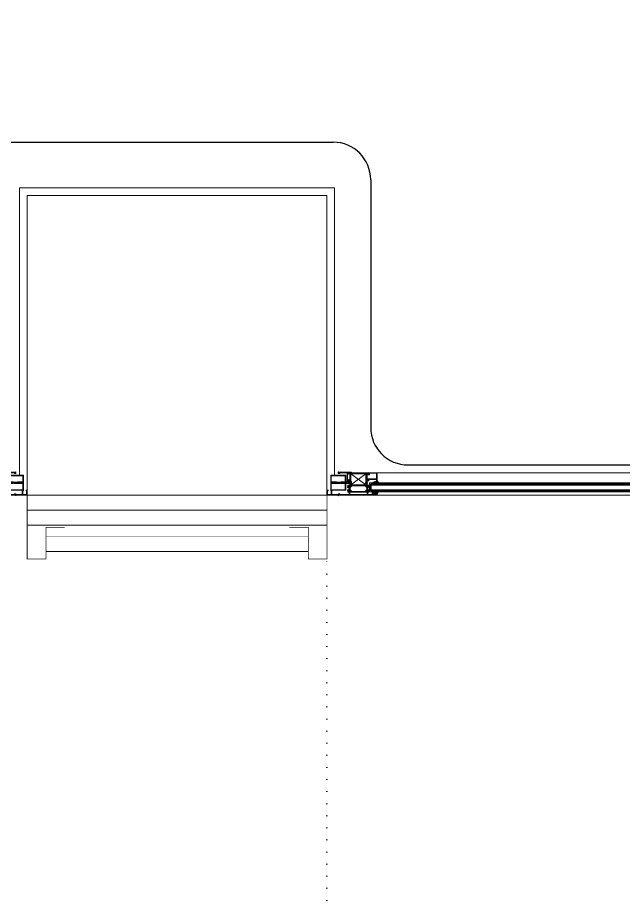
# Model space of a CAD drawing. Extents: x -2050 to 29725, y -1777 to 6820.
# Drawn here: x 20415 to 20576.6, y 2256.1 to 2492.4 of the extents above; entities that cross this region are included whole.
import ezdxf
from ezdxf.enums import TextEntityAlignment as Align
from ezdxf.xclip import XClip

# ---------------------------------------------------------------- set-up
doc = ezdxf.new("R2010")
doc.units = 0
doc.header["$LTSCALE"] = 25
doc.header["$MEASUREMENT"] = 0
doc.header["$XCLIPFRAME"] = 0
doc.linetypes.add('DOT2', pattern=[0.125, 0, -0.125])
doc.linetypes.add('HIDDEN', pattern=[0.375, 0.25, -0.125])
doc.layers.get('0').update_dxf_attribs({"color": 9, "lineweight": 9})
for name, color, linetype, lineweight in [('01', 9, 'Continuous', 9), ('06C', 9, 'Continuous', 9), ('06D', 9, 'Continuous', 9), ('09', 9, 'Continuous', 9), ('10', 9, 'Continuous', 9), ('14', 9, 'Continuous', 9), ('15', 9, 'Continuous', 9), ('20', 9, 'DOT2', 9), ('33', 9, 'BATTING', 9), ('40', 9, 'Continuous', 9), ('40B', 9, 'Continuous', 9), ('DATA TAVAN', 160, 'Continuous', 30), ('E-DAHİLİ DOME KAMERA', 7, 'Continuous', 30), ('E-DAHİLİ KAMERA', 7, 'Continuous', 30), ('INCE', 9, 'Continuous', 9)]:
    doc.layers.add(name, color=color, linetype=linetype, lineweight=lineweight)
doc.styles.add('DEBI-BLOCK', font='arial.ttf', dxfattribs={"width": 0.8})
doc.linetypes.add('BATTING', pattern='A,0.0001,-0.1,[134,ltypeshp.shx,S=0.1,R=0,X=-0.1,Y=0],-0.2,[134,ltypeshp.shx,S=0.1,R=180,X=0.1,Y=0],-0.1', length=0.4001)
pattern_1 = [(45, (-385.5235, -15.094166), (-0.0176776695, 0.0530330086), [0, -0.05])]

# ---------------------------------------------------------------- blocks, each defined once
blk = doc.blocks.new('p-m-mekanik')
at = {"layer": '40'}
blk.add_lwpolyline([(1289.75, 170.69, 0.000003), (1289.75, 257.22)], format="xyb", dxfattribs=at)
at = {"style": 'DEBI-BLOCK', "width": 0.75, "flags": 8}
for tag, p in [('-', (399.97, 1627.23)), ('-', (251.72, 1361.56)), ('-', (3296.35, 465.16)), ('DEBI', (3296.35, 452.46))]:
    blk.add_attdef(tag, text='', height=13, rotation=90, dxfattribs=at).set_placement(p, align=Align.BOTTOM_RIGHT)
at = {"style": 'DEBI-BLOCK', "width": 0.75, "flags": 9}
for p in [(402.57, 1610.63), (3298.95, 448.56)]:
    blk.add_attdef('ID', text='', height=3.9, rotation=90, dxfattribs=at).set_placement(p, align=Align.MIDDLE)
at = {"style": 'DEBI-BLOCK', "width": 0.75, "flags": 8}
blk.add_attdef('KESITY', text='', height=13, rotation=90, dxfattribs=at).set_placement((3279.01, 503.33), align=Align.TOP_LEFT)
at = {"style": 'DEBI-BLOCK', "width": 0.8, "flags": 8}
blk.add_attdef('X', text='', height=13, rotation=90, dxfattribs=at).set_placement((3279.01, 499.49), align=Align.TOP_CENTER)
at = {"style": 'DEBI-BLOCK', "width": 0.75, "flags": 8}
blk.add_attdef('KESITX', text='', height=13, rotation=90, dxfattribs=at).set_placement((3279.01, 495.54), align=Align.TOP_RIGHT)
blk = doc.blocks.new('p-kolon_80x80')
blk.add_lwpolyline([(-40, -40), (40, -40), (40, 40), (-40, 40)], close=True)
blk = doc.blocks.new('p-civi')
at = {"layer": 'INCE', "linetype": 'HIDDEN'}
for p, q in [((0.06, 0.6), (0, 0.52)), ((13.11, 0.52), (0, 0.52)), ((0, 0.52), (0, -0.52)), ((0.06, 0.6), (12.97, 0.6)), ((0.06, 0.6), (0.06, -0.6)), ((12.97, 0.6), (13.11, 0.52)), ((13.11, -0.52), (0, -0.52)), ((0.06, -0.6), (0, -0.52)), ((12.97, -0.6), (0.06, -0.6)), ((12.97, -0.6), (13.11, -0.52))]:
    blk.add_line(p, q, dxfattribs=at)
at = {"layer": 'INCE'}
for p, q in [((0.06, -0.38), (0.19, 0.6)), ((0.23, -0.6), (0.39, 0.6)), ((0.43, -0.6), (0.59, 0.6)), ((0.64, -0.6), (0.8, 0.6)), ((0.84, -0.6), (1, 0.6)), ((1.04, -0.6), (1.2, 0.6)), ((1.24, -0.6), (1.4, 0.6)), ((1.44, -0.6), (1.6, 0.6)), ((1.64, -0.6), (1.8, 0.6)), ((1.85, -0.6), (2.01, 0.6)), ((2.05, -0.6), (2.21, 0.6)), ((2.25, -0.6), (2.41, 0.6)), ((2.45, -0.6), (2.61, 0.6)), ((2.65, -0.6), (2.81, 0.6)), ((2.88, -0.6), (3.04, 0.6)), ((3.08, -0.6), (3.24, 0.6)), ((3.29, -0.6), (3.45, 0.6)), ((3.49, -0.6), (3.65, 0.6)), ((3.69, -0.6), (3.85, 0.6)), ((3.89, -0.6), (4.05, 0.6)), ((4.09, -0.6), (4.25, 0.6)), ((4.3, -0.6), (4.46, 0.6)), ((4.5, -0.6), (4.66, 0.6)), ((4.7, -0.6), (4.86, 0.6)), ((4.93, -0.6), (5.09, 0.6)), ((5.13, -0.6), (5.29, 0.6)), ((5.3, -0.6), (5.46, 0.6)), ((5.51, -0.6), (5.67, 0.6)), ((5.71, -0.6), (5.87, 0.6)), ((5.91, -0.6), (6.07, 0.6)), ((6.11, -0.6), (6.27, 0.6)), ((6.31, -0.6), (6.47, 0.6)), ((6.51, -0.6), (6.68, 0.6)), ((6.72, -0.6), (6.88, 0.6)), ((6.92, -0.6), (7.08, 0.6)), ((7.12, -0.6), (7.28, 0.6)), ((7.32, -0.6), (7.48, 0.6)), ((7.52, -0.6), (7.68, 0.6)), ((7.76, -0.6), (7.92, 0.6)), ((7.96, -0.6), (8.12, 0.6)), ((8.16, -0.6), (8.32, 0.6)), ((8.39, -0.6), (8.55, 0.6)), ((8.59, -0.6), (8.75, 0.6)), ((8.79, -0.6), (8.95, 0.6)), ((8.99, -0.6), (9.15, 0.6)), ((9.19, -0.6), (9.35, 0.6)), ((9.39, -0.6), (9.55, 0.6)), ((9.59, -0.6), (9.75, 0.6)), ((9.79, -0.6), (9.95, 0.6)), ((9.99, -0.6), (10.15, 0.6)), ((10.2, -0.6), (10.36, 0.6)), ((10.4, -0.6), (10.56, 0.6)), ((10.6, -0.6), (10.76, 0.6)), ((10.8, -0.6), (10.96, 0.6)), ((11, -0.6), (11.16, 0.6)), ((11.2, -0.6), (11.36, 0.6)), ((11.4, -0.6), (11.56, 0.6)), ((11.63, -0.6), (11.79, 0.6)), ((11.83, -0.6), (11.99, 0.6)), ((12.01, -0.6), (12.17, 0.6)), ((12.21, -0.6), (12.37, 0.6)), ((12.41, -0.6), (12.57, 0.6)), ((12.61, -0.6), (12.77, 0.6)), ((12.81, -0.6), (12.97, 0.6)), ((12.97, 0.6), (13.11, 0.52)), ((13.11, 0.52), (12.97, 0.6)), ((13.11, 0.52), (13.21, 0.52)), ((13.62, 0.89), (13.21, 0.52)), ((13.21, -0.52), (13.21, 0.52)), ((13.62, 0.88), (13.62, -0.89)), ((13.62, 0.88), (13.62, 0.88)), ((13.7, 0.64), (13.7, -0.79)), ((13.11, -0.52), (13.21, -0.52)), ((13.62, -0.89), (13.21, -0.52)), ((13.62, -0.89), (13.68, -0.89))]:
    blk.add_line(p, q, dxfattribs=at)
blk = doc.blocks.new('*X91')
for p, q in [((1, 6.3), (1.3, 6.6)), ((3.8, 3.3), (1.2, 5.9)), ((1.6, 5.1), (2.3, 5.9)), ((2.2, 4), (3.3, 5)), ((2.9, 2.9), (4.9, 4.9)), ((3.7, 1.9), (3.8, 2)), ((5.3, 3.5), (3.9, 4.9)), ((4.8, 5.8), (4.1, 6.6)), ((4.2, 5.9), (4.8, 6.6)), ((5.3, 3.5), (6.7, 4.9)), ((5.7, 5.7), (6.5, 6.5)), ((8.4, 2.2), (5.7, 4.9)), ((6.8, 5.6), (5.9, 6.5)), ((7.8, 1), (6.5, 2.3)), ((6.7, 1.4), (10.4, 5.1)), ((6.8, 3.3), (8.4, 4.9)), ((7.2, 0.1), (7.8, 0.7)), ((7.3, 5.5), (8.2, 6.4)), ((9.5, 2.9), (7.5, 4.9)), ((8.8, 5.3), (7.7, 6.4)), ((8.8, 5.3), (9.6, 6)), ((11.4, 2.8), (9.1, 5.1)), ((10.1, 3), (12, 4.9)), ((14.1, 1.8), (11, 4.9)), ((11.8, 5.9), (11.1, 6.6)), ((11.3, 6), (11.9, 6.6)), ((11.5, 2.7), (13.7, 4.9)), ((12.4, 1.8), (13.8, 3.2)), ((13.6, 0.6), (12.6, 1.6)), ((12.8, 5.8), (13.6, 6.5)), ((14.2, 3.5), (12.8, 4.9)), ((12.8, 0.5), (14, 1.6)), ((13.8, 5.7), (12.9, 6.6)), ((14.1, 3.5), (16.5, 5.9)), ((14.4, 5.6), (15.3, 6.5)), ((15.8, 3.6), (14.5, 4.9)), ((16.7, 4.5), (14.7, 6.5)), ((16.1, 3.7), (16.6, 4.2))]:
    blk.add_line(p, q)
blk = doc.blocks.new('*X90')
for p, q in [((0.6, 14.7), (1.1, 15.2)), ((4.5, 11.4), (0.8, 15.2)), ((1.3, 0.4), (0.9, 0.9)), ((1, 13.3), (2.1, 14.5)), ((3.3, 10.8), (1, 13.1)), ((1, 1), (3.1, 3.1)), ((1.1, 8.1), (1.6, 8.6)), ((1.3, 11.9), (3.2, 13.8)), ((2, 1.5), (1.5, 2.1)), ((1.6, 10.4), (4.2, 13)), ((4.5, 7.9), (1.6, 10.8)), ((1.9, 8.9), (3.3, 10.4)), ((1.9, 7.2), (3.6, 8.9)), ((4.5, 6.1), (1.9, 8.7)), ((2.7, 2.6), (2, 3.3)), ((4, 4.8), (2.5, 6.4)), ((2.5, 4.3), (4.6, 6.3)), ((2.6, 6.1), (4.4, 8)), ((3.4, 3.6), (2.6, 4.5)), ((4.3, 11.4), (5.2, 12.2))]:
    blk.add_line(p, q)
blk = doc.blocks.new('p-dograma izo1')
at = {"layer": '10'}
for p, q in [((-69.9, -3.3), (-29.9, -3.3)), ((-29.9, -3.3), (-69.9, -32.1)), ((-69.9, -3.3), (-29.9, -32.1)), ((-69.9, -32.1), (-69.9, -3.3)), ((-29.9, -32.1), (-29.9, -3.3)), ((-26.9, -22.5), (-26.9, -31.5)), ((-29.9, -32.1), (-69.9, -32.1)), ((-24.9, -27), (-31.8, -27)), ((-26.9, -24.5), (-28.9, -24.5)), ((-26.9, -29.5), (-28.9, -29.5))]:
    blk.add_line(p, q, dxfattribs=at)
at = {"layer": '10', "linetype": 'ByBlock'}
blk.add_line((-28.9, -2.1), (-28.9, -30), dxfattribs=at)
at = {"layer": '10'}
blk.add_lwpolyline([(-72.9, -30), (-72.9, -33.1), (-77.9, -33.1), (-77.9, -36.6), (-77.6, -37.1), (-78.7, -38.2, 0.198912), (-78.8, -38.4), (-78.8, -38.9, 0.414214), (-78.6, -39.1), (-77.3, -39.1, 0.198912), (-77.1, -39), (-76.4, -38.3), (-76, -38.3, 0.198912), (-75.8, -38.2), (-75.4, -37.8), (-75.4, -37.6), (-76.4, -36.6), (-76.4, -35.6), (-76.4, -35.6, -1), (-76.4, -35.1), (-70.6, -35.1), (-72.1, -37.6), (-72.1, -37.8), (-71.9, -38.2, 0.267949), (-71.7, -38.3), (-71.2, -38.3), (-71, -38.2), (-67.9, -35.1), (-31.9, -35.1), (-28.7, -38.2), (-28.6, -38.3), (-28.1, -38.3, 0.267949), (-27.9, -38.2), (-27.7, -37.8), (-27.7, -37.6), (-29.1, -35.1), (-23.3, -35.1, -1), (-23.3, -35.6), (-23.4, -35.6), (-23.4, -36.6), (-24.4, -37.6), (-24.4, -37.8), (-23.9, -38.2, 0.198912), (-23.8, -38.3), (-23.4, -38.3), (-22.6, -39, 0.198912), (-22.5, -39.1), (-21.2, -39.1, 0.414214), (-21, -38.9), (-21, -38.4, 0.198912), (-21, -38.2), (-22.2, -37.1), (-21.9, -36.6), (-21.9, -33.1), (-26.9, -33.1), (-26.9, -22.1), (-21.9, -22.1), (-21.9, -18.8), (-23.9, -18.1), (-23.8, -18.1), (-23.9, -18.1), (-23.9, -20.1), (-26.9, -20.1), (-26.9, -2.1), (-23.9, -2.1), (-23.9, -4.1), (-21.9, -3.4), (-21.9, -0.1), (-77.9, -0.1), (-77.9, -3.4), (-75.9, -4.1), (-75.9, -2.1), (-72.9, -2.1), (-72.9, -20.1), (-75.9, -20.1), (-75.9, -18.1), (-77.9, -18.8), (-77.9, -22.1), (-72.9, -22.1), (-72.9, -24)], format="xyb", dxfattribs=at)
for points in [[(-70.9, -24.6), (-70.9, -2.1), (-53.4, -2.1), (-28.9, -2.1)], [(-28.9, -30), (-28.9, -33.1), (-70.9, -33.1), (-70.9, -29.5)]]:
    blk.add_lwpolyline(points, dxfattribs=at)
blk.add_lwpolyline([(-26.9, -16.9, -0.414214), (-26.4, -16.4), (-1.4, -16.4), (-1.4, -1.5), (-19.9, -1.5), (-19.9, -5.7), (-26.1, -5.7, -0.414214), (-26.6, -5.2), (-26.6, -4.7), (-24.6, -3.3), (-24.1, -4.2), (-21.4, -4.2), (-21.4, -1.6), (-21.9, -1.6), (-21.9, -0.1), (0.1, -0.1), (0.1, -24.6), (-1.4, -24.6), (-1.4, -18), (-24.1, -18), (-24.1, -19), (-26.9, -17.2)], format="xyb", close=True, dxfattribs=at)
blk = doc.blocks.new('p-izo kapı kenar profili')
at = {"layer": '06D'}
h = blk.add_hatch(dxfattribs=at)
h.set_pattern_fill('DOTS', color=256, scale=0.8, angle=45, style=0)
h.set_pattern_definition(pattern_1)
h.paths.add_polyline_path([(0.26, -4.83), (0.16, -5), (0.66, -5), (0.56, -4.83), (0.56, -4.25), (0.56, -3.67), (0.66, -3.5), (0.16, -3.5), (0.26, -3.67), (0.26, -4.25)])
h = blk.add_hatch(dxfattribs=at)
h.set_pattern_fill('DOTS', color=256, scale=0.8, angle=45, style=0)
h.set_pattern_definition(pattern_1)
h.paths.add_polyline_path([(5.03, -4.25), (5.03, -4.83), (4.93, -5), (5.43, -5), (5.33, -4.83), (5.33, -4.25), (5.33, -3.67), (5.43, -3.5), (4.93, -3.5), (5.03, -3.67)])
at = {"layer": '09'}
h = blk.add_hatch(dxfattribs=at)
h.set_pattern_fill('ANSI31', color=256, scale=0.75, style=0)
h.set_pattern_definition([(45, (-0.12092, -6), (-0.0662913, 0.0662913), [])])
h.paths.add_polyline_path([(7.79, -6), (7.79, -5.61), (7.78, -5.61), (7.77, -5.6), (7.77, -5.45), (7.55, -5.45, 0.414214), (7.49, -5.51), (7.49, -5.57), (7.64, -5.57), (7.64, -5.82), (6.64, -5.82), (6.64, -5.57), (6.79, -5.57), (6.79, -5.51, 0.414214), (6.73, -5.45), (6.49, -5.45), (6.49, -5.8), (5.29, -5.8), (5.29, -5.2), (5.59, -5.2), (5.59, -4.85), (5.56, -4.8), (5.67, -4.69, 0.198912), (5.68, -4.67), (5.68, -4.62, 0.414214), (5.66, -4.6), (5.53, -4.6, 0.198912), (5.51, -4.61), (5.44, -4.68), (5.4, -4.68, 0.198912), (5.38, -4.69), (5.34, -4.73), (5.34, -4.75), (5.44, -4.85), (5.44, -4.95), (5.44, -4.95, -1), (5.44, -5), (4.85, -5), (5, -4.75), (5, -4.73), (4.98, -4.69, 0.267949), (4.96, -4.68), (4.91, -4.68), (4.89, -4.69), (4.58, -5), (2.81, -5), (0.98, -5), (0.66, -4.69), (0.65, -4.68), (0.6, -4.68, 0.267949), (0.58, -4.69), (0.56, -4.72), (0.56, -4.76), (0.7, -5), (0.11, -5, -1), (0.11, -4.95), (0.12, -4.95), (0.12, -4.85), (0.22, -4.75), (0.22, -4.73), (0.17, -4.69, 0.198912), (0.16, -4.68), (0.12, -4.68), (0.04, -4.61, 0.198912), (0.03, -4.6), (-0.1, -4.6, 0.414214), (-0.12, -4.62), (-0.12, -4.67, 0.198912), (-0.12, -4.69), (0, -4.8), (-0.03, -4.85), (-0.03, -5.2), (0.29, -5.2), (0.29, -5.8), (0, -5.8), (0, -6), (2.42, -6), (2.81, -6)], flags=17)
h.paths.add_polyline_path([(7.79, -6), (7.79, -5.45), (7.55, -5.45, 0.414214), (7.49, -5.51), (7.49, -5.57), (7.64, -5.57), (7.64, -5.82), (6.64, -5.82), (6.64, -5.57), (6.79, -5.57), (6.79, -5.51, 0.414214), (6.73, -5.45), (6.49, -5.45), (6.49, -5.8), (5.29, -5.8), (5.29, -5.2), (5.59, -5.2), (5.59, -4.85), (5.56, -4.8), (5.67, -4.69, 0.198912), (5.68, -4.67), (5.68, -4.62, 0.414214), (5.66, -4.6), (5.53, -4.6, 0.198912), (5.51, -4.61), (5.44, -4.68), (5.4, -4.68, 0.198912), (5.38, -4.69), (5.34, -4.73), (5.34, -4.75), (5.44, -4.85), (5.44, -4.95), (5.44, -4.95, -1), (5.44, -5), (4.85, -5), (5, -4.75), (5, -4.73), (4.98, -4.69, 0.267949), (4.96, -4.68), (4.91, -4.68), (4.89, -4.69), (4.58, -5), (2.81, -5), (0.98, -5), (0.66, -4.69), (0.65, -4.68), (0.6, -4.68, 0.267949), (0.58, -4.69), (0.56, -4.73), (0.56, -4.75), (0.7, -5), (0.11, -5, -1), (0.11, -4.95), (0.12, -4.95), (0.12, -4.85), (0.22, -4.75), (0.22, -4.73), (0.17, -4.69, 0.198912), (0.16, -4.68), (0.12, -4.68), (0.04, -4.61, 0.198912), (0.03, -4.6), (-0.1, -4.6, 0.414214), (-0.12, -4.62), (-0.12, -4.67, 0.198912), (-0.12, -4.69), (0, -4.8), (-0.03, -4.85), (-0.03, -5.2), (0.29, -5.2), (0.29, -5.8), (0, -5.8), (0, -6), (2.42, -6), (2.81, -6)], flags=17)
at = {"layer": '06D'}
for p, q in [((0.16, -3.5), (0.26, -3.67)), ((0.66, -3.5), (0.16, -3.5)), ((0.26, -4.25), (0.26, -3.67)), ((0.26, -4.25), (0.26, -4.83)), ((0.66, -3.5), (0.56, -3.67)), ((0.56, -3.67), (0.56, -4.25)), ((0.56, -4.83), (0.56, -4.25)), ((4.93, -3.5), (5.03, -3.67)), ((5.43, -3.5), (4.93, -3.5)), ((5.03, -4.25), (5.03, -3.67)), ((5.03, -4.25), (5.03, -4.83)), ((5.43, -3.5), (5.33, -3.67)), ((5.33, -3.67), (5.33, -4.25)), ((5.33, -4.83), (5.33, -4.25)), ((0.16, -5), (0.26, -4.83)), ((0.66, -5), (0.16, -5)), ((0.66, -5), (0.56, -4.83)), ((4.93, -5), (5.03, -4.83)), ((5.43, -5), (4.93, -5)), ((5.43, -5), (5.33, -4.83)), ((6.63, -5.25), (6.61, -5.27)), ((6.61, -5.27), (6.61, -5.29)), ((6.61, -5.29), (6.62, -5.31)), ((6.62, -5.31), (6.64, -5.31)), ((7.01, -5.21), (6.63, -5.25)), ((6.64, -5.31), (7.1, -5.31)), ((6.79, -5.45), (6.64, -5.45)), ((6.79, -5.57), (6.74, -5.57)), ((6.74, -5.57), (6.84, -5.8)), ((6.79, -5.57), (6.79, -5.45)), ((6.84, -5.8), (6.86, -5.81)), ((6.86, -5.81), (6.87, -5.81)), ((6.87, -5.81), (6.89, -5.79)), ((7.05, -5.2), (7.01, -5.21)), ((7.1, -5.31), (7.12, -5.3)), ((7.12, -5.3), (7.13, -5.29)), ((7.13, -5.29), (7.15, -5.27)), ((7.15, -5.27), (7.16, -5.25)), ((7.16, -5.25), (7.17, -5.22)), ((7.17, -5.22), (7.19, -5.21)), ((7.19, -5.21), (7.22, -5.19)), ((7.27, -5.28), (7.26, -5.3)), ((7.26, -5.3), (7.27, -5.31)), ((7.3, -5.26), (7.27, -5.28)), ((7.27, -5.31), (7.83, -5.31)), ((7.7, -5.22), (7.3, -5.26)), ((7.41, -5.8), (7.39, -5.79)), ((7.43, -5.81), (7.41, -5.8)), ((7.45, -5.8), (7.43, -5.81)), ((7.52, -5.57), (7.45, -5.8)), ((7.47, -5.57), (7.47, -5.45)), ((7.47, -5.45), (7.77, -5.45)), ((7.47, -5.57), (7.52, -5.57)), ((7.74, -5.21), (7.7, -5.22)), ((7.77, -5.2), (7.74, -5.21)), ((7.77, -5.45), (7.77, -5.6)), ((7.77, -5.6), (7.78, -5.61)), ((7.78, -5.61), (7.8, -5.61)), ((7.8, -5.61), (7.82, -5.59)), ((7.82, -5.59), (8.08, -5.16)), ((7.83, -5.31), (8, -5.16))]:
    blk.add_line(p, q, dxfattribs=at)
blk.add_lwpolyline([(7.46, -2.33), (7.36, -2.31), (7.2, -2.35), (7.04, -2.43), (6.71, -2.65), (6.67, -2.69), (6.69, -2.71), (6.71, -2.71), (7.12, -2.52), (7.22, -2.51), (7.34, -2.54), (7.39, -2.59), (7.44, -2.62), (7.48, -2.67), (7.52, -2.7), (7.57, -2.72), (7.59, -2.7), (7.57, -2.67), (7.54, -2.64), (7.53, -2.61), (7.54, -2.59), (7.65, -2.61), (7.79, -2.63), (7.93, -2.67), (8.09, -2.7), (8.14, -2.72), (8.17, -2.72), (8.19, -2.7), (8.19, -2.67), (8.17, -2.63), (7.87, -2.23), (7.81, -2.23), (7.81, -2.45), (7.59, -2.45), (7.49, -2.36), (7.48, -2.35)], close=True, dxfattribs=at)
for centre, radius, start, end in [((6.64, -5.3), 0.15, 90, 270), ((7.14, -5.75), 0.253, 351.4886, 188.5114)]:
    blk.add_arc(centre, radius, start, end, dxfattribs=at)
at = {"layer": '09'}
for points in [[(0.5, -2.4), (0.7, -2.45)], [(0.7, -2.94), (0.5, -2.99)]]:
    blk.add_lwpolyline(points, dxfattribs=at)
at = {"layer": '10'}
for p, q in [((5.73, -5.14), (6.23, -2.74)), ((5.73, -2.74), (6.23, -5.14)), ((5.73, -5.14), (5.73, -2.74)), ((6.23, -2.74), (5.73, -2.74)), ((6.23, -5.14), (6.23, -2.74)), ((6.23, -5.14), (5.73, -5.14))]:
    blk.add_line(p, q, dxfattribs=at)
for points in [[(0.92, 0.12), (0.92, 0), (0.92, 0.12), (-2.2, 0.12), (-2.2, 0), (-0.2, 0), (-0.2, -2.38), (-0.08, -2.38), (-0.08, 0), (0.92, 0)], [(2.44, -5.2), (0.51, -5.2), (0.51, -5.8), (2.44, -5.8), (2.83, -5.8), (5.11, -5.8), (5.11, -5.2), (2.83, -5.2)]]:
    blk.add_lwpolyline(points, close=True, dxfattribs=at)
blk.add_lwpolyline([(-5.35, -4.67), (-5.59, -4.67), (-5.59, -6), (-0.2, -6), (2.44, -6), (2.83, -6), (7.81, -6), (7.81, -5.45), (7.57, -5.45, 0.414214), (7.51, -5.51), (7.51, -5.57), (7.66, -5.57), (7.66, -5.82), (6.66, -5.82), (6.66, -5.57), (6.81, -5.57), (6.81, -5.51, 0.414214), (6.75, -5.45), (6.51, -5.45), (6.51, -5.8), (5.31, -5.8), (5.31, -5.2), (5.61, -5.2), (5.61, -4.85), (5.58, -4.8), (5.69, -4.69, 0.198912), (5.7, -4.67), (5.7, -4.62, 0.414214), (5.68, -4.6), (5.55, -4.6, 0.198912), (5.53, -4.61), (5.46, -4.68), (5.42, -4.68, 0.198912), (5.4, -4.69), (5.36, -4.73), (5.36, -4.75), (5.46, -4.85), (5.46, -4.95), (5.47, -4.95, -1), (5.47, -5), (4.88, -5), (5.02, -4.75), (5.02, -4.73), (5, -4.69, 0.267949), (4.98, -4.68), (4.93, -4.68), (4.91, -4.69), (4.6, -5), (2.83, -5), (1, -5), (0.69, -4.69), (0.67, -4.68), (0.62, -4.68, 0.267949), (0.6, -4.69), (0.58, -4.73), (0.58, -4.75), (0.73, -5), (0.14, -5, -1), (0.14, -4.95), (0.14, -4.95), (0.14, -4.85), (0.24, -4.75), (0.24, -4.73), (0.2, -4.69, 0.198912), (0.18, -4.68), (0.14, -4.68), (0.07, -4.61, 0.198912), (0.05, -4.6), (-0.08, -4.6, 0.414214), (-0.1, -4.62), (-0.1, -4.67, 0.198912), (-0.09, -4.69), (0.02, -4.8), (-0.01, -4.85), (-0.01, -5.2), (0.31, -5.2), (0.31, -5.8), (-0.2, -5.8), (-4.29, -5.8), (-4.29, -4.67), (-4.53, -4.67, 0.414214), (-4.59, -4.73), (-4.59, -4.79), (-4.44, -4.79), (-4.44, -5.82), (-5.44, -5.82), (-5.44, -4.79), (-5.29, -4.79), (-5.29, -4.73)], format="xyb", close=True, dxfattribs=at)
at = {"layer": '06D', "extrusion": (0, 0, -1), "xscale": 0.1, "yscale": 0.1, "zscale": -0.1, "rotation": 90}
blk.add_blockref('*X90', (-6.67, -2.78), dxfattribs=at)
at = {"layer": '06D', "extrusion": (0, 0, -1), "xscale": 0.1, "yscale": 0.1, "zscale": -0.1}
blk.add_blockref('*X91', (-8.17, -5.8), dxfattribs=at)
at = {"layer": '09', "xscale": 0.1, "yscale": 0.1, "zscale": 0.1}
blk.add_blockref('p-dograma izo1', (7.79, 0.01), dxfattribs=at)
blk = doc.blocks.new('p-ısı yalıtımlı doğrama')
at = {"layer": '10'}
h = blk.add_hatch(dxfattribs=at)
h.set_pattern_fill('ANSI32', color=256, scale=1.5, angle=189, style=0)
h.set_pattern_definition([(126, (0.8328, 3.20004), (0.45507, 0.33063), []), (126, (0.5709, 3.2415), (0.45507, 0.33063), [])])
h.paths.add_polyline_path([(1.98, 2.05), (5.68, 2.05), (5.68, -1.65), (1.98, -1.65)], flags=16)
h.paths.add_polyline_path([(1.83, 2.2), (1.83, -1.8), (5.83, -1.8), (5.83, 2.2)])
at = {"layer": 'INCE'}
h = blk.add_hatch(dxfattribs=at)
h.set_pattern_fill('ANSI37', color=256, scale=0.64, angle=189, style=0)
h.set_pattern_definition([(54, (727.92843, -232.15538), (-0.0647213595, 0.04702282), []), (144, (727.92843, -232.15538), (-0.04702282, -0.0647213595), [])])
edge = h.paths.add_edge_path()
edge.add_line((3.83, 3.13), (3.83, 3.68))
edge.add_arc((4.08, 3.72), 0.246, 189.0242, 309.6487)
edge.add_line((4.23, 3.53), (4.23, 3.13))
edge.add_line((4.23, 3.13), (3.83, 3.13))
h = blk.add_hatch(dxfattribs=at)
h.set_pattern_fill('ANSI37', color=256, scale=0.64, angle=189, style=0)
h.set_pattern_definition([(306, (727.91843, 233.08852), (-0.0647213595, -0.04702282), []), (216, (727.91843, 233.08852), (-0.04702282, 0.0647213595), [])])
edge = h.paths.add_edge_path()
edge.add_line((3.83, -2.27), (3.83, -2.74))
edge.add_arc((4.12, -2.9), 0.325, 431.054, 511.2399, ccw=False)
edge.add_line((4.22, -2.59), (4.22, -2.27))
edge.add_line((4.22, -2.27), (3.83, -2.27))
at = {"layer": '10'}
for points in [[(1.83, 2.2), (1.83, 2.2, 4.557572), (1.83, 2.2), (1.83, -1.8, 6.895317), (1.83, -1.8), (1.83, -1.8), (5.83, -1.8), (5.83, 2.2), (1.83, 2.2)], [(1.98, 2.05), (5.68, 2.05), (5.68, -1.65), (1.98, -1.65), (1.98, 2.05, -4.556435), (1.98, 2.05)]]:
    blk.add_lwpolyline(points, format="xyb", close=True, dxfattribs=at)
at = {"layer": 'INCE'}
for points in [[(4.23, 3.53), (4.23, 3.13), (3.83, 3.13), (3.83, 3.68, 0.580989), (4.23, 3.53)], [(4.22, -2.59), (4.22, -2.27), (3.83, -2.27), (3.83, -2.74, -0.364889), (4.22, -2.59)]]:
    blk.add_lwpolyline(points, format="xyb", dxfattribs=at)
at = {"xscale": -1, "rotation": 180}
blk.add_blockref('p-izo kapı kenar profili', (6.42, -2.47), dxfattribs=at)
at = {"layer": '09', "xscale": 0.4, "yscale": 0.4, "zscale": 0.4}
blk.add_blockref('p-civi', (1.89, 0.2), dxfattribs=at)
blk = doc.blocks.new('*U111')
at = {"layer": '09'}
h = blk.add_hatch(dxfattribs=at)
h.set_pattern_fill('_USER', color=256, scale=0.2, style=0, pattern_type=0)
h.set_pattern_definition([(0, (187.36, -0.4), (0, -0.2), [])])
h.paths.add_polyline_path([(0, -0.6), (187.36, -0.6), (187.36, 0), (0, 0)])
h = blk.add_hatch(dxfattribs=at)
h.set_pattern_fill('_USER', color=256, scale=0.2, style=0, pattern_type=0)
h.set_pattern_definition([(0, (187.36, -2.1), (0, -0.2), [])])
h.paths.add_polyline_path([(0, -2.4), (187.36, -2.4), (187.36, -1.8), (0, -1.8)])
at = {"layer": '15'}
for points in [[(0, -0.6), (187.36, -0.6), (187.36, 0), (0, 0)], [(0, -2.4), (187.36, -2.4), (187.36, -1.8), (0, -1.8)]]:
    blk.add_lwpolyline(points, close=True, dxfattribs=at)
blk = doc.blocks.new('k-p-02')
at = {"layer": '06C'}
for points in [[(-607.27, 0.67), (-422.44, 0.67)], [(-422.44, -5.33), (-607.26, -5.33)]]:
    blk.add_lwpolyline(points, dxfattribs=at)
at = {"xscale": -1, "rotation": 180}
for name, p in [('p-ısı yalıtımlı doğrama', (-620.83, -1.8)), ('*U111', (-608.18, -4.47))]:
    blk.add_blockref(name, p, dxfattribs=at)
blk = doc.blocks.new('p-dog-teras')
at = {"rotation": 180}
blk.add_blockref('p-ısı yalıtımlı doğrama', (615.24, -1.8), dxfattribs=at)
blk = doc.blocks.new('ÇATI KATI PLANI')
at = {"layer": '06D'}
for points in [[(20417.5, 2357), (20497.5, 2357)], [(20422.5, 2350), (20492.5, 2350)]]:
    blk.add_lwpolyline(points, dxfattribs=at)
at = {"layer": '10'}
for points, const_width in [([(20420.83, 2365), (20417.5, 2365), (20417.5, 2348), (20422.5, 2348), (20422.5, 2356.4), (20427.5, 2356.4)], 0.2), ([(20494.17, 2365), (20497.5, 2365), (20497.5, 2348), (20492.5, 2348), (20492.5, 2356.4), (20487.5, 2356.4)], 0.2), ([(20422.5, 2354), (20492.5, 2354)], 0.1)]:
    blk.add_lwpolyline(points, dxfattribs=dict(at, const_width=const_width))
at = {"layer": '14'}
blk.add_lwpolyline([(20499.5, 2370.33), (20499.5, 2447), (20415.5, 2447), (20415.5, 2370.33)], dxfattribs=at)
at = {"layer": '33', "ltscale": 0.4}
blk.add_lwpolyline([(20417.5, 2361), (20497.5, 2361)], dxfattribs=at)
at = {"layer": '40B'}
for points in [[(19790, 2617.5), (20097.5, 2617.5), (20105, 2617.5), (20105, 2825), (21877.5, 2825), (21877.5, 2365), (19797.5, 2365), (19790, 2365), (19790, 2617.5)], [(19790, 2365), (19790, 1840), (20467.48, 1840), (20467.5, 325), (21852.5, 325), (21852.5, 2365)]]:
    blk.add_lwpolyline(points, close=True, dxfattribs=at)
blk.add_blockref('k-p-02', (21117.5, 2370.33))
at = {"layer": '01'}
blk.add_blockref('p-kolon_80x80', (20457.5, 2405), dxfattribs=at)
at = {"layer": '10'}
blk.add_blockref('p-dog-teras', (19803.09, 2370.33), dxfattribs=at)
blk = doc.blocks.new('100_DAHİLİ DOME KAMERA')
at = {"layer": 'E-DAHİLİ DOME KAMERA', "color": 4}
for p, q in [((-1.936, 0.715), (-1.936, -0.689)), ((0.82, 0.715), (-1.936, 0.715)), ((0.82, -0.689), (0.82, 0.715)), ((0.82, 0.294), (2.131, 0.668)), ((2.131, 0.668), (2.131, -0.643)), ((0.82, -0.268), (2.131, -0.643)), ((-1.936, -0.689), (0.82, -0.689))]:
    blk.add_line(p, q, dxfattribs=at)
at = {"layer": 'E-DAHİLİ DOME KAMERA', "color": 4, "linetype": 'Continuous'}
blk.add_circle((0, 0), 2.566, dxfattribs=at)
at = {"layer": 'E-DAHİLİ KAMERA', "color": 4}
for q in [(12.981, 6.264), (12.981, -6.264)]:
    blk.add_line((2.131, 0), q, dxfattribs=at)

msp = doc.modelspace()

# ---------------------------------------------------------------- linework, layer by layer
at = {"layer": '20'}
msp.add_lwpolyline([(20497.49, 1857), (20497.49, 2348)], dxfattribs=at)
at = {"layer": 'DATA TAVAN'}
for p, q in [((20413.01, 2459.18), (20499.16, 2459.18)), ((20509.16, 2449.18), (20509.16, 2383.07)), ((20519.16, 2373.07), (20697.88, 2373.07))]:
    msp.add_line(p, q, dxfattribs=at)
for centre, start, end in [((20499.16, 2449.18), 0, 90), ((20519.16, 2383.07), 180, 270)]:
    msp.add_arc(centre, 10, start, end, dxfattribs=at)

# ---------------------------------------------------------------- block references
msp.add_blockref('ÇATI KATI PLANI', (0, 0))
at = {"layer": '06D'}
ref = msp.add_blockref('p-m-mekanik', (18957.5, 404.03), dxfattribs=at)
XClip(ref).set_block_clipping_path([(3794.6195661565, 2087.3897938135), (2991.8628964433, 2087.3897938135), (2991.8628964433, 1884.1623297569), (-441.8797131966, 1884.1623297569), (-441.8797131966, -324.0336106115), (3794.6195661565, -324.0336106115)])
at = {"layer": 'E-DAHİLİ DOME KAMERA', "xscale": 10, "yscale": 10, "zscale": 10, "rotation": 138.5961457529075}
msp.add_blockref('100_DAHİLİ DOME KAMERA', (20367.25, 2406.67), dxfattribs=at)

doc.saveas('drawing.dxf')
